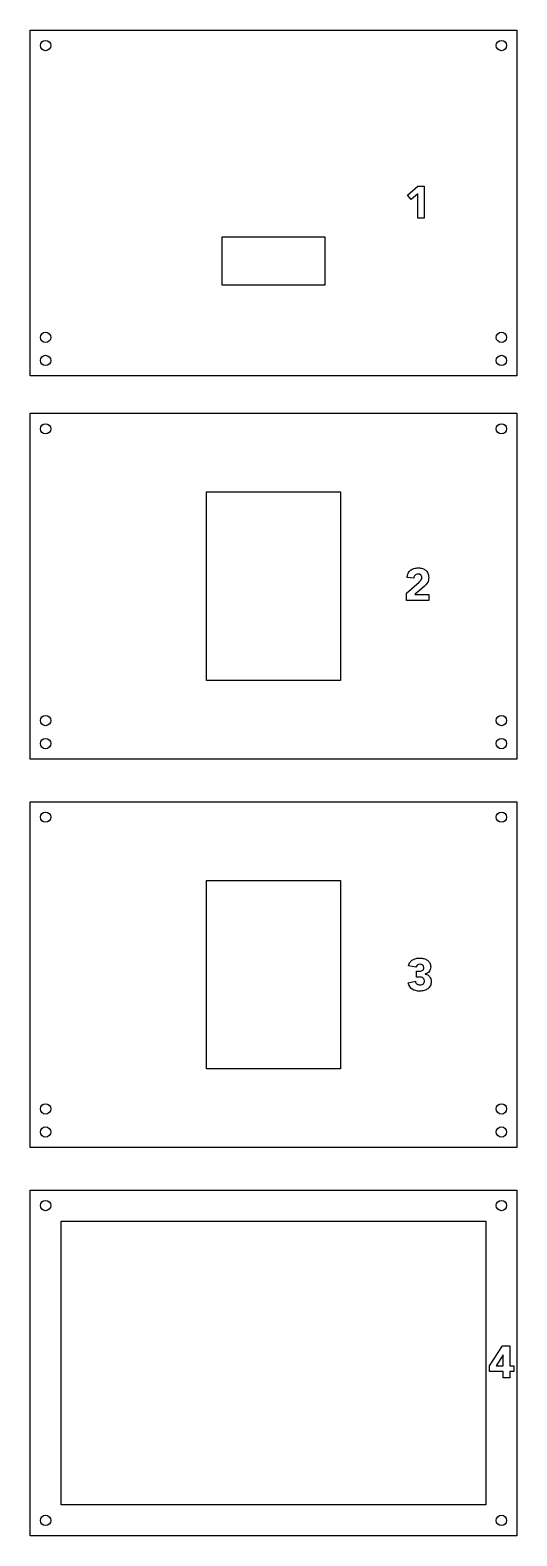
# Model space of a CAD drawing. Extents: x 22 to 212, y 22 to 610.
import ezdxf

# ---------------------------------------------------------------- set-up
doc = ezdxf.new("R2010")
doc.units = 0
doc.layers.add('rfid_positioning_jig', color=7, linetype='CONTINUOUS')

msp = doc.modelspace()

# ---------------------------------------------------------------- linework, layer by layer
at = {"layer": 'rfid_positioning_jig', "color": 1}
for points in [[(212.060009, 474.758091), (22.059899, 474.758091), (22.059899, 609.758029), (212.060009, 609.758029)], [(30.109935, 603.708137)], [(208.009943, 603.708137)], [(97.025225, 510.19811), (97.025225, 528.996332), (137.096207, 528.996332), (137.096207, 510.19811)], [(30.109935, 489.808296)], [(208.009943, 489.808296)], [(30.109935, 480.808124)], [(208.009943, 480.808124)], [(212.060009, 325.163031), (22.059899, 325.163031), (22.059899, 460.162969), (212.060009, 460.162969)], [(30.109935, 454.112866)], [(208.009943, 454.112866)], [(143.275664, 355.873711), (90.844244, 355.873711), (90.844244, 429.452288), (143.275664, 429.452288)], [(30.109935, 340.213289)], [(208.009943, 340.213289)], [(30.109935, 331.212887)], [(208.009943, 331.212887)], [(212.060009, 173.542673), (22.059899, 173.542673), (22.059899, 308.542612), (212.060009, 308.542612)], [(30.109935, 302.492649)], [(208.009943, 302.492649)], [(143.275643, 204.253474), (90.844265, 204.253474), (90.844265, 277.831815), (143.275643, 277.831815)], [(30.109935, 188.592289)], [(208.009943, 188.592289)], [(30.109935, 179.592671)], [(208.009943, 179.592671)], [(212.060009, 21.922316), (22.059899, 21.922316), (22.059899, 156.922254), (212.060009, 156.922254)], [(30.109935, 150.872433)], [(208.009943, 150.872433)], [(199.960084, 34.022594), (34.160177, 34.022594), (34.160177, 144.822682), (199.960084, 144.822682)], [(30.109935, 27.972455)], [(208.009943, 27.972455)]]:
    msp.add_lwpolyline(points, close=True, dxfattribs=at)
at = {"layer": 'rfid_positioning_jig', "color": 7}
for points in [[(173.336863, 545.827677), (170.832141, 543.622816), (169.332835, 545.351427), (173.407418, 548.79101), (175.876863, 548.79101), (175.876863, 536.302677), (173.336863, 536.302677)], [(206.759381, 86.077811), (201.308965, 86.077811), (201.308965, 88.300311), (206.406604, 96.061422), (209.299381, 96.061422), (209.299381, 88.300311), (210.90452, 88.300311), (210.90452, 86.077811), (209.299381, 86.077811), (209.299381, 83.572736), (206.759381, 83.572736)], [(206.759381, 92.6042), (206.724104, 92.6042), (203.954798, 88.300311), (206.759381, 88.300311)]]:
    msp.add_lwpolyline(points, close=True, dxfattribs=at)
for points in [[(169.032904, 389.935534), (173.883598, 394.292339)], [(171.837487, 395.808931), (169.191654, 396.002959)], [(176.000264, 392.722125), (172.207903, 389.458931), (177.746514, 389.458931), (177.746514, 387.130951), (169.032904, 387.130951), (169.032904, 389.935534)], [(172.65773, 243.900354), (169.747314, 244.500076)], [(172.887036, 242.365771), (173.751341, 242.365771)], [(173.504397, 240.072715), (172.887036, 240.072715), (172.887036, 242.365771)], [(176.273703, 241.289446), (176.273703, 241.236882)], [(169.64148, 237.814938), (172.428425, 238.467224)]]:
    msp.add_lwpolyline(points, dxfattribs=at)
at = {"layer": 'rfid_positioning_jig', "color": 1}
for points in [[(26.109788, 603.708137), (26.109788, 604.812685), (27.005491, 605.708035), (28.110038, 605.708035)], [(28.110038, 605.708035), (29.214585, 605.708035), (30.109935, 604.812685), (30.109935, 603.708137)], [(204.009796, 603.708137), (204.009796, 604.812685), (204.905499, 605.708035), (206.010046, 605.708035)], [(206.010046, 605.708035), (207.114593, 605.708035), (208.009943, 604.812685), (208.009943, 603.708137)], [(28.110038, 601.70824), (27.005491, 601.70824), (26.109788, 602.60359), (26.109788, 603.708137)], [(30.109935, 603.708137), (30.109935, 602.60359), (29.214585, 601.70824), (28.110038, 601.70824)], [(206.010046, 601.70824), (204.905499, 601.70824), (204.009796, 602.60359), (204.009796, 603.708137)], [(208.009943, 603.708137), (208.009943, 602.60359), (207.114593, 601.70824), (206.010046, 601.70824)], [(26.109788, 489.808296), (26.109788, 490.912843), (27.005491, 491.808193), (28.110038, 491.808193)], [(28.110038, 487.808399), (27.005491, 487.808399), (26.109788, 488.703749), (26.109788, 489.808296)], [(28.110038, 491.808193), (29.214585, 491.808193), (30.109935, 490.912843), (30.109935, 489.808296)], [(30.109935, 489.808296), (30.109935, 488.703749), (29.214585, 487.808399), (28.110038, 487.808399)], [(204.009796, 489.808296), (204.009796, 490.912843), (204.905499, 491.808193), (206.010046, 491.808193)], [(206.010046, 487.808399), (204.905499, 487.808399), (204.009796, 488.703749), (204.009796, 489.808296)], [(206.010046, 491.808193), (207.114593, 491.808193), (208.009943, 490.912843), (208.009943, 489.808296)], [(208.009943, 489.808296), (208.009943, 488.703749), (207.114593, 487.808399), (206.010046, 487.808399)], [(26.109788, 480.808124), (26.109788, 481.912671), (27.005491, 482.808021), (28.110038, 482.808021)], [(28.110038, 482.808021), (29.214585, 482.808021), (30.109935, 481.912671), (30.109935, 480.808124)], [(204.009796, 480.808124), (204.009796, 481.912671), (204.905499, 482.808021), (206.010046, 482.808021)], [(206.010046, 482.808021), (207.114593, 482.808021), (208.009943, 481.912671), (208.009943, 480.808124)], [(28.110038, 478.808227), (27.005491, 478.808227), (26.109788, 479.703577), (26.109788, 480.808124)], [(30.109935, 480.808124), (30.109935, 479.703577), (29.214585, 478.808227), (28.110038, 478.808227)], [(206.010046, 478.808227), (204.905499, 478.808227), (204.009796, 479.703577), (204.009796, 480.808124)], [(208.009943, 480.808124), (208.009943, 479.703577), (207.114593, 478.808227), (206.010046, 478.808227)], [(26.109788, 454.112866), (26.109788, 455.217413), (27.005491, 456.112763), (28.110038, 456.112763)], [(28.110038, 452.112968), (27.005491, 452.112968), (26.109788, 453.008318), (26.109788, 454.112866)], [(28.110038, 456.112763), (29.214585, 456.112763), (30.109935, 455.217413), (30.109935, 454.112866)], [(30.109935, 454.112866), (30.109935, 453.008318), (29.214585, 452.112968), (28.110038, 452.112968)], [(204.009796, 454.112866), (204.009796, 455.217413), (204.905499, 456.112763), (206.010046, 456.112763)], [(206.010046, 452.112968), (204.905499, 452.112968), (204.009796, 453.008318), (204.009796, 454.112866)], [(206.010046, 456.112763), (207.114593, 456.112763), (208.009943, 455.217413), (208.009943, 454.112866)], [(208.009943, 454.112866), (208.009943, 453.008318), (207.114593, 452.112968), (206.010046, 452.112968)], [(26.109788, 340.213289), (26.109788, 341.317836), (27.005491, 342.213186), (28.110038, 342.213186)], [(28.110038, 342.213186), (29.214585, 342.213186), (30.109935, 341.317836), (30.109935, 340.213289)], [(204.009796, 340.213289), (204.009796, 341.317836), (204.905499, 342.213186), (206.010046, 342.213186)], [(206.010046, 342.213186), (207.114593, 342.213186), (208.009943, 341.317836), (208.009943, 340.213289)], [(28.110038, 338.213392), (27.005491, 338.213392), (26.109788, 339.108742), (26.109788, 340.213289)], [(30.109935, 340.213289), (30.109935, 339.108742), (29.214585, 338.213392), (28.110038, 338.213392)], [(206.010046, 338.213392), (204.905499, 338.213392), (204.009796, 339.108742), (204.009796, 340.213289)], [(208.009943, 340.213289), (208.009943, 339.108742), (207.114593, 338.213392), (206.010046, 338.213392)], [(26.109788, 331.212887), (26.109788, 332.317434), (27.005491, 333.212784), (28.110038, 333.212784)], [(28.110038, 329.21299), (27.005491, 329.21299), (26.109788, 330.10834), (26.109788, 331.212887)], [(28.110038, 333.212784), (29.214585, 333.212784), (30.109935, 332.317434), (30.109935, 331.212887)], [(30.109935, 331.212887), (30.109935, 330.10834), (29.214585, 329.21299), (28.110038, 329.21299)], [(204.009796, 331.212887), (204.009796, 332.317434), (204.905499, 333.212784), (206.010046, 333.212784)], [(206.010046, 329.21299), (204.905499, 329.21299), (204.009796, 330.10834), (204.009796, 331.212887)], [(206.010046, 333.212784), (207.114593, 333.212784), (208.009943, 332.317434), (208.009943, 331.212887)], [(208.009943, 331.212887), (208.009943, 330.10834), (207.114593, 329.21299), (206.010046, 329.21299)], [(26.109788, 302.492649), (26.109788, 303.597197), (27.005491, 304.492547), (28.110038, 304.492547)], [(28.110038, 300.492752), (27.005491, 300.492752), (26.109788, 301.388102), (26.109788, 302.492649)], [(28.110038, 304.492547), (29.214585, 304.492547), (30.109935, 303.597197), (30.109935, 302.492649)], [(30.109935, 302.492649), (30.109935, 301.388102), (29.214585, 300.492752), (28.110038, 300.492752)], [(204.009796, 302.492649), (204.009796, 303.597197), (204.905499, 304.492547), (206.010046, 304.492547)], [(206.010046, 300.492752), (204.905499, 300.492752), (204.009796, 301.388102), (204.009796, 302.492649)], [(206.010046, 304.492547), (207.114593, 304.492547), (208.009943, 303.597197), (208.009943, 302.492649)], [(208.009943, 302.492649), (208.009943, 301.388102), (207.114593, 300.492752), (206.010046, 300.492752)], [(26.109788, 188.592289), (26.109788, 189.696837), (27.005491, 190.592187), (28.110038, 190.592187)], [(28.110038, 186.592392), (27.005491, 186.592392), (26.109788, 187.487742), (26.109788, 188.592289)], [(28.110038, 190.592187), (29.214585, 190.592187), (30.109935, 189.696837), (30.109935, 188.592289)], [(30.109935, 188.592289), (30.109935, 187.487742), (29.214585, 186.592392), (28.110038, 186.592392)], [(204.009796, 188.592289), (204.009796, 189.696837), (204.905499, 190.592187), (206.010046, 190.592187)], [(206.010046, 186.592392), (204.905499, 186.592392), (204.009796, 187.487742), (204.009796, 188.592289)], [(206.010046, 190.592187), (207.114593, 190.592187), (208.009943, 189.696837), (208.009943, 188.592289)], [(208.009943, 188.592289), (208.009943, 187.487742), (207.114593, 186.592392), (206.010046, 186.592392)], [(26.109788, 179.592671), (26.109788, 180.697218), (27.005491, 181.592568), (28.110038, 181.592568)], [(28.110038, 177.592774), (27.005491, 177.592774), (26.109788, 178.488124), (26.109788, 179.592671)], [(28.110038, 181.592568), (29.214585, 181.592568), (30.109935, 180.697218), (30.109935, 179.592671)], [(30.109935, 179.592671), (30.109935, 178.488124), (29.214585, 177.592774), (28.110038, 177.592774)], [(204.009796, 179.592671), (204.009796, 180.697218), (204.905499, 181.592568), (206.010046, 181.592568)], [(206.010046, 177.592774), (204.905499, 177.592774), (204.009796, 178.488124), (204.009796, 179.592671)], [(206.010046, 181.592568), (207.114593, 181.592568), (208.009943, 180.697218), (208.009943, 179.592671)], [(208.009943, 179.592671), (208.009943, 178.488124), (207.114593, 177.592774), (206.010046, 177.592774)], [(26.109788, 150.872433), (26.109788, 151.97698), (27.005491, 152.87233), (28.110038, 152.87233)], [(28.110038, 152.87233), (29.214585, 152.87233), (30.109935, 151.97698), (30.109935, 150.872433)], [(204.009796, 150.872433), (204.009796, 151.97698), (204.905499, 152.87233), (206.010046, 152.87233)], [(206.010046, 152.87233), (207.114593, 152.87233), (208.009943, 151.97698), (208.009943, 150.872433)], [(28.110038, 148.872536), (27.005491, 148.872536), (26.109788, 149.767886), (26.109788, 150.872433)], [(30.109935, 150.872433), (30.109935, 149.767886), (29.214585, 148.872536), (28.110038, 148.872536)], [(206.010046, 148.872536), (204.905499, 148.872536), (204.009796, 149.767886), (204.009796, 150.872433)], [(208.009943, 150.872433), (208.009943, 149.767886), (207.114593, 148.872536), (206.010046, 148.872536)], [(26.109788, 27.972455), (26.109788, 29.077002), (27.005491, 29.972352), (28.110038, 29.972352)], [(28.110038, 29.972352), (29.214585, 29.972352), (30.109935, 29.077002), (30.109935, 27.972455)], [(204.009796, 27.972455), (204.009796, 29.077002), (204.905499, 29.972352), (206.010046, 29.972352)], [(206.010046, 29.972352), (207.114593, 29.972352), (208.009943, 29.077002), (208.009943, 27.972455)], [(28.110038, 25.972558), (27.005491, 25.972558), (26.109788, 26.867908), (26.109788, 27.972455)], [(30.109935, 27.972455), (30.109935, 26.867908), (29.214585, 25.972558), (28.110038, 25.972558)], [(206.010046, 25.972558), (204.905499, 25.972558), (204.009796, 26.867908), (204.009796, 27.972455)], [(208.009943, 27.972455), (208.009943, 26.867908), (207.114593, 25.972558), (206.010046, 25.972558)]]:
    msp.add_open_spline(points, degree=3, dxfattribs=at)
at = {"layer": 'rfid_positioning_jig', "color": 7}
for points in [[(171.899223, 399.592825), (172.42204, 399.751223), (172.990012, 399.83095), (173.601376, 399.83095)], [(173.601376, 399.83095), (174.16582, 399.83095), (174.694987, 399.751223), (175.188876, 399.592825)], [(169.191654, 396.002959), (169.226931, 396.6496), (169.362045, 397.211575), (169.597348, 397.687825)], [(169.597348, 397.687825), (169.832651, 398.163723), (170.144154, 398.560598), (170.532209, 398.87845)], [(170.532209, 398.87845), (170.920265, 399.19595), (171.376053, 399.434075), (171.899223, 399.592825)], [(172.304917, 396.938173), (172.02834, 396.631961), (171.872765, 396.2559), (171.837487, 395.808931)], [(173.460265, 397.396431), (172.966376, 397.396431), (172.581142, 397.243678), (172.304917, 396.938173)], [(174.536237, 397.035186), (174.230026, 397.276134), (173.871956, 397.396431), (173.460265, 397.396431)], [(173.883598, 394.292339), (174.130542, 394.515295), (174.377487, 394.768237), (174.624431, 395.050812)], [(174.994848, 396.038589), (174.994848, 396.461923), (174.842095, 396.793886), (174.536237, 397.035186)], [(174.624431, 395.050812), (174.871376, 395.333034), (174.994848, 395.661823), (174.994848, 396.038589)], [(175.188876, 399.592825), (175.682764, 399.434075), (176.111742, 399.198773), (176.476514, 398.88727)], [(176.476514, 398.88727), (176.840934, 398.575414), (177.125978, 398.184536), (177.332001, 397.714284)], [(177.173251, 394.106778), (177.026142, 393.842195), (176.852576, 393.598425), (176.652903, 393.375117)], [(177.517209, 394.988723), (177.434659, 394.665225), (177.320006, 394.371362), (177.173251, 394.106778)], [(177.332001, 397.714284), (177.537317, 397.243678), (177.640681, 396.696873), (177.640681, 396.073514)], [(177.640681, 396.073514), (177.640681, 395.673817), (177.599406, 395.31222), (177.517209, 394.988723)], [(176.652903, 393.375117), (176.452878, 393.151456), (176.235214, 392.934145), (176.000264, 392.722125)], [(171.38773, 246.810771), (171.775786, 247.045721), (172.207939, 247.219287), (172.684189, 247.330765)], [(172.684189, 247.330765), (173.160439, 247.442596), (173.663147, 247.498687), (174.192314, 247.498687)], [(174.192314, 247.498687), (174.745116, 247.498687), (175.277105, 247.430601), (175.788633, 247.29584)], [(175.788633, 247.29584), (176.300161, 247.160374), (176.749953, 246.948707), (177.138008, 246.66084)], [(169.747314, 244.500076), (169.888425, 245.040532), (170.100092, 245.502318), (170.382314, 245.884729)], [(170.382314, 245.884729), (170.664536, 246.266787), (170.999675, 246.575468), (171.38773, 246.810771)], [(173.186897, 244.729029), (172.916317, 244.505721), (172.739928, 244.229143), (172.65773, 243.900354)], [(174.209953, 245.064168), (173.798261, 245.064168), (173.457478, 244.952337), (173.186897, 244.729029)], [(173.751341, 242.365771), (173.998286, 242.365771), (174.239233, 242.38341), (174.474536, 242.418335)], [(175.312383, 244.694104), (175.012522, 244.941049), (174.644928, 245.064168), (174.209953, 245.064168)], [(174.474536, 242.418335), (174.709839, 242.453965), (174.924328, 242.521346), (175.118355, 242.621535)], [(175.118355, 242.621535), (175.312383, 242.721371), (175.467958, 242.862129), (175.585786, 243.044868)], [(175.762175, 243.75889), (175.762175, 244.135304), (175.612244, 244.446807), (175.312383, 244.694104)], [(175.585786, 243.044868), (175.703261, 243.226901), (175.762175, 243.465026), (175.762175, 243.75889)], [(177.861202, 242.241946), (177.49643, 241.74841), (176.967264, 241.43091), (176.273703, 241.289446)], [(176.273703, 241.236882), (176.650116, 241.18961), (176.98208, 241.078132), (177.2703, 240.901743)], [(177.138008, 246.66084), (177.526064, 246.372268), (177.834744, 246.010671), (178.06405, 245.576049)], [(178.408008, 244.023474), (178.408008, 243.32956), (178.225622, 242.736188), (177.861202, 242.241946)], [(178.06405, 245.576049), (178.293355, 245.140721), (178.408008, 244.623196), (178.408008, 244.023474)], [(171.2378, 235.362779), (170.432408, 235.880304), (169.900067, 236.69769), (169.64148, 237.814938)], [(174.121758, 234.586668), (173.004511, 234.586668), (172.043192, 234.845607), (171.2378, 235.362779)], [(172.428425, 238.467224), (172.522617, 238.020607), (172.713469, 237.667829), (173.001689, 237.40889)], [(173.001689, 237.40889), (173.289908, 237.150304), (173.716064, 237.021188), (174.280508, 237.021188)], [(174.386341, 240.046257), (174.092478, 240.063896), (173.798261, 240.072715), (173.504397, 240.072715)], [(174.280508, 237.021188), (174.856594, 237.021188), (175.283103, 237.170765), (175.559328, 237.470979)], [(175.180091, 239.878335), (174.944789, 239.972527), (174.680205, 240.028618), (174.386341, 240.046257)], [(175.753355, 239.446535), (175.606247, 239.64021), (175.415394, 239.784496), (175.180091, 239.878335)], [(175.559328, 237.470979), (175.835553, 237.77084), (175.973841, 238.155721), (175.973841, 238.625974)], [(175.973841, 238.625974), (175.973841, 238.978752), (175.900464, 239.252507), (175.753355, 239.446535)], [(177.287939, 235.51271), (176.882244, 235.201207), (176.405994, 234.968727), (175.859189, 234.816327)], [(177.2703, 240.901743), (177.558519, 240.725354), (177.802289, 240.507338), (178.002314, 240.249104)], [(178.258077, 236.685696), (178.01713, 236.215443), (177.693633, 235.824213), (177.287939, 235.51271)], [(178.002314, 240.249104), (178.201986, 239.990165), (178.355091, 239.696302), (178.460925, 239.36716)], [(178.619675, 238.326465), (178.619675, 237.702754), (178.499025, 237.155949), (178.258077, 236.685696)], [(178.460925, 239.36716), (178.566758, 239.037665), (178.619675, 238.690532), (178.619675, 238.326465)], [(175.859189, 234.816327), (175.312383, 234.663574), (174.733122, 234.586668), (174.121758, 234.586668)]]:
    msp.add_open_spline(points, degree=3, dxfattribs=at)

doc.saveas('drawing.dxf')
